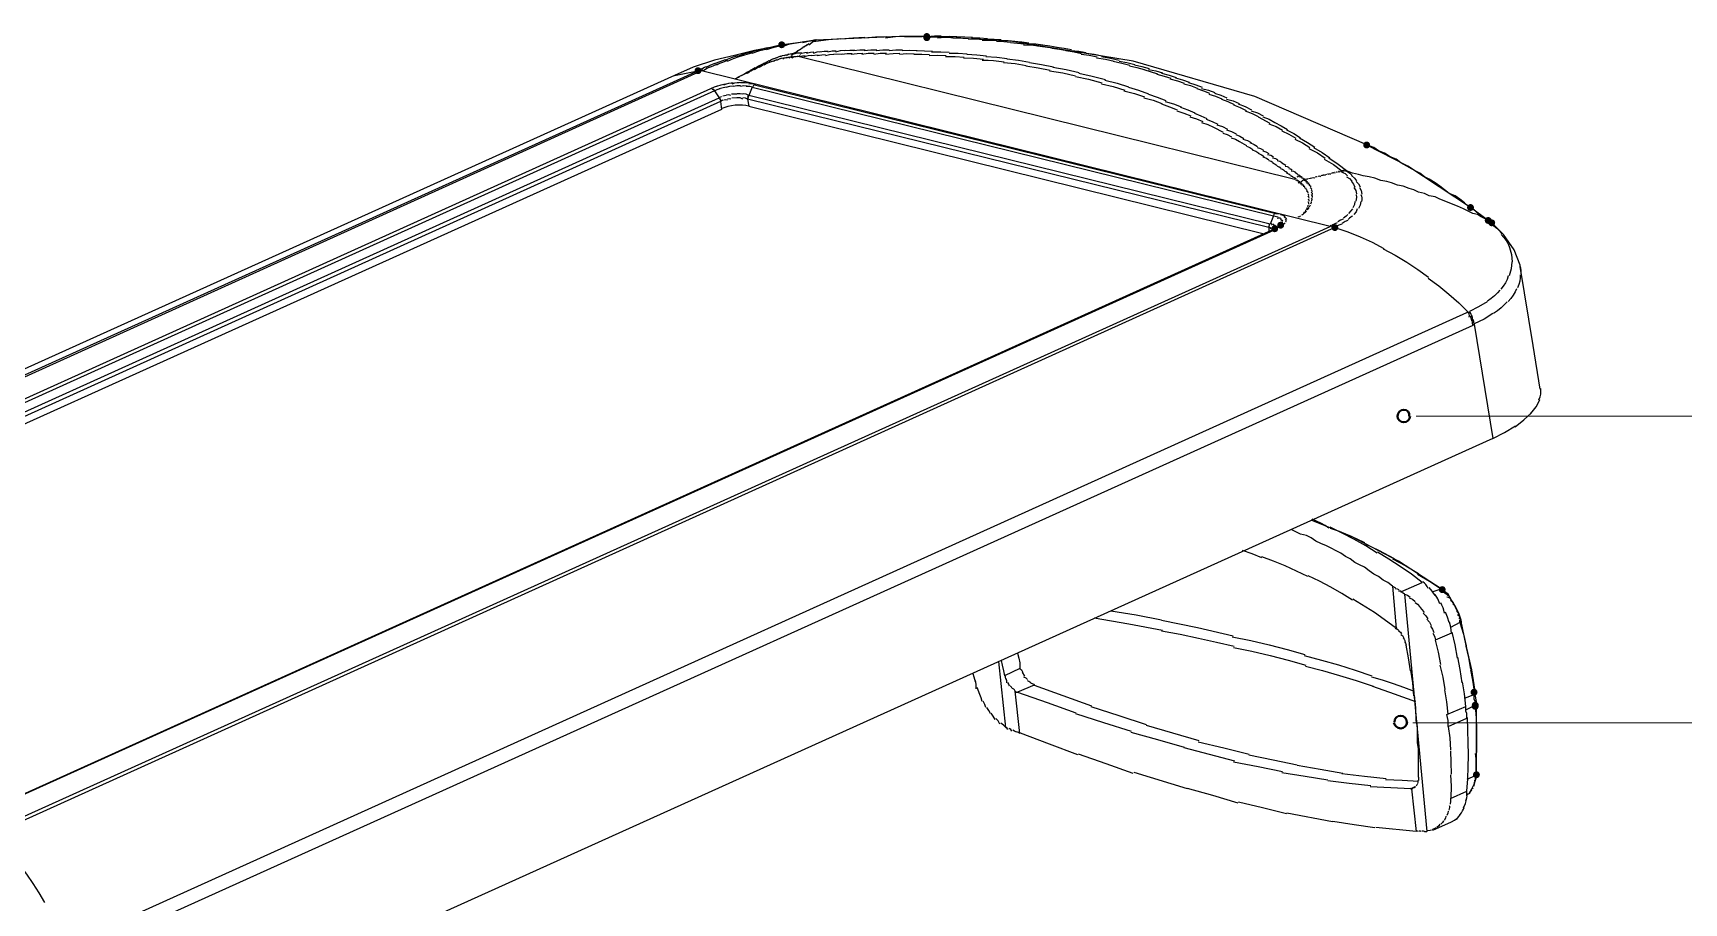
# Model space of a CAD drawing. Header units: millimetres. Extents: x 9 to 367, y 9 to 251.
# Drawn here: x 169.2 to 228.4, y 66.1 to 97.3 of the extents above; entities that cross this region are included whole.
import ezdxf

# ---------------------------------------------------------------- set-up
doc = ezdxf.new("R2010")
doc.units = ezdxf.units.MM
doc.layers.add('图层 1', color=7, linetype='Continuous')

msp = doc.modelspace()

# ---------------------------------------------------------------- hatches: boundary and pattern name
at = {"layer": '图层 1'}
h = msp.add_hatch(color=7, dxfattribs=at)
edge = h.paths.add_edge_path()
edge.add_arc((201.252843, 97.155141), 0.12506, 0, 360)
h = msp.add_hatch(color=7, dxfattribs=at)
edge = h.paths.add_edge_path()
edge.add_arc((201.252843, 97.112773), 0.12506, 0, 360)
h = msp.add_hatch(color=7, dxfattribs=at)
edge = h.paths.add_edge_path()
edge.add_arc((196.045561, 96.858526), 0.12506, 0, 360)
h = msp.add_hatch(color=7, dxfattribs=at)
edge = h.paths.add_edge_path()
edge.add_arc((193.040071, 95.927298), 0.12506, 0, 360)
h = msp.add_hatch(color=7, dxfattribs=at)
edge = h.paths.add_edge_path()
edge.add_arc((217.043071, 93.260474), 0.12506, 0, 360)
h = msp.add_hatch(color=7, dxfattribs=at)
edge = h.paths.add_edge_path()
edge.add_arc((220.768263, 91.016667), 0.12506, 0, 360)
h = msp.add_hatch(color=7, dxfattribs=at)
edge = h.paths.add_edge_path()
edge.add_arc((221.403192, 90.550894), 0.12506, 0, 360)
h = msp.add_hatch(color=7, dxfattribs=at)
edge = h.paths.add_edge_path()
edge.add_arc((213.740965, 90.254596), 0.12506, 0, 360)
h = msp.add_hatch(color=7, dxfattribs=at)
edge = h.paths.add_edge_path()
edge.add_arc((213.952843, 90.381737), 0.12506, 0, 360)
h = msp.add_hatch(color=7, dxfattribs=at)
edge = h.paths.add_edge_path()
edge.add_arc((215.9, 90.297), 0.12506, 0, 360)
h = msp.add_hatch(color=7, dxfattribs=at)
edge = h.paths.add_edge_path()
edge.add_arc((221.530333, 90.466474), 0.12506, 0, 360)
h = msp.add_hatch(color=7, dxfattribs=at)
edge = h.paths.add_edge_path()
edge.add_arc((219.752298, 77.300702), 0.12506, 0, 360)
h = msp.add_hatch(color=7, dxfattribs=at)
edge = h.paths.add_edge_path()
edge.add_arc((220.895404, 73.617561), 0.12506, 0, 360)
h = msp.add_hatch(color=7, dxfattribs=at)
edge = h.paths.add_edge_path()
edge.add_arc((220.937772, 73.152141), 0.12506, 0, 360)
h = msp.add_hatch(color=7, dxfattribs=at)
edge = h.paths.add_edge_path()
edge.add_arc((220.937772, 73.109737), 0.12506, 0, 360)
h = msp.add_hatch(color=7, dxfattribs=at)
edge = h.paths.add_edge_path()
edge.add_arc((220.980141, 70.654439), 0.12506, 0, 360)

# ---------------------------------------------------------------- linework, layer by layer
at = {"layer": '图层 1', "color": 7, "lineweight": 25}
for points in [[(196.130333, 96.858526), (195.707, 96.774212), (195.072, 96.646859), (194.352333, 96.477878), (193.632667, 96.308192)], [(194.437071, 96.435474), (194.721586, 96.542631), (194.983876, 96.618566)], [(194.944859, 96.604596), (195.254906, 96.687763), (195.537173, 96.755585)], [(194.987227, 96.562227), (195.262967, 96.648702), (195.525214, 96.716391)], [(195.495404, 96.731737), (195.789135, 96.808863), (196.05244, 96.864029)], [(195.495404, 96.689369), (195.769424, 96.771522), (196.021748, 96.829069)], [(196.087929, 96.816474), (196.003263, 96.816474)], [(196.087929, 96.858526), (196.045596, 96.858526)], [(196.722859, 96.943263), (196.087859, 96.858596)], [(196.087929, 96.858526), (196.130263, 96.858526)], [(196.087929, 96.816474), (196.130263, 96.816474)], [(196.130333, 96.816474), (196.297374, 96.879137), (196.459122, 96.91243)], [(196.426596, 96.900894), (196.643863, 96.942037), (196.837582, 96.970744)], [(196.468965, 96.519859), (196.508432, 96.567704), (196.542342, 96.592531)], [(196.511333, 96.562227), (196.572011, 96.609985), (196.609406, 96.635252)], [(196.596106, 96.604596), (196.639938, 96.651736), (196.673717, 96.675857)], [(196.638474, 96.647), (196.698623, 96.691009), (196.732313, 96.713322)], [(196.722859, 96.689369), (196.757652, 96.727248), (196.785301, 96.746871)], [(197.231035, 97.028), (196.723035, 96.943333)], [(196.765263, 96.731737), (196.806846, 96.760489), (196.833349, 96.777598)], [(196.807631, 96.943263), (196.996588, 96.987448), (197.163584, 97.007821)], [(196.807631, 96.774106), (196.85239, 96.791304), (196.877834, 96.805856)], [(196.85, 96.774106), (196.895023, 96.815072), (196.919144, 96.831961)], [(196.892369, 96.816474), (196.934922, 96.842183), (196.957632, 96.855986)], [(196.934737, 96.816474), (196.971955, 96.862336), (196.99224, 96.878563)], [(196.934737, 96.562227), (197.080302, 96.592743), (197.196498, 96.60315)], [(196.977141, 96.858526), (197.006686, 96.886351), (197.025119, 96.899095)], [(197.01951, 96.858526), (197.18849, 96.985526)], [(197.146263, 96.985631), (197.188596, 96.985631)], [(197.188667, 96.985631), (197.178789, 97.011913), (197.163619, 97.007504)], [(197.188667, 96.985631), (197.231, 96.985631)], [(197.188667, 96.562227), (197.317872, 96.605884), (197.441256, 96.618319)], [(197.231035, 97.028), (197.196463, 97.024472)], [(197.231035, 97.028), (197.201755, 97.011067)], [(197.231035, 96.985631), (197.273369, 96.985631)], [(197.273404, 97.028), (197.231071, 97.028)], [(197.273404, 97.028), (197.278916, 97.039245), (197.268818, 97.038583)], [(197.273404, 96.985631), (197.728355, 97.049969), (198.166637, 97.084409)], [(201.252843, 97.155141), (200.278824, 97.155141), (197.27351, 97.028141)], [(197.400192, 96.604596), (197.56957, 96.623999), (197.70852, 96.632818)], [(197.696808, 96.604596), (197.853, 96.636434), (198.000197, 96.646577)], [(197.993071, 96.604596), (198.158832, 96.6479), (198.319037, 96.658924)], [(198.162227, 97.070404), (198.596321, 97.108063), (199.027239, 97.130376)], [(198.289369, 96.647), (198.489217, 96.663272), (198.666841, 96.669225)], [(198.628, 96.647), (198.851705, 96.671033), (199.046042, 96.677339)], [(199.009035, 97.112773), (199.408247, 97.142141), (199.793966, 97.154047)], [(199.009035, 96.647), (199.247425, 96.676148), (199.457769, 96.681219)], [(199.432439, 96.647), (199.677796, 96.677207), (199.904103, 96.680161)], [(199.771106, 97.112773), (200.132174, 97.154488), (200.476309, 97.161809)], [(199.897859, 96.647), (200.143657, 96.672753), (200.384692, 96.672047)], [(200.363667, 96.647), (200.640597, 96.662169), (200.901653, 96.656172)], [(200.448404, 97.155141), (200.776399, 97.160036), (201.083757, 97.157258)], [(200.871808, 96.647), (201.176564, 96.643164), (201.45883, 96.630067)], [(201.252843, 97.112773), (201.08351, 97.155106)], [(204.258333, 96.985631), (201.252667, 97.154965)], [(201.252843, 97.155141), (201.524967, 97.182305), (201.774601, 97.179836)], [(201.252843, 97.112773), (201.455734, 97.143905), (201.636665, 97.143817)], [(201.422, 96.604596), (201.753964, 96.608874), (202.058411, 96.591191)], [(201.633526, 97.112773), (201.915395, 97.129529), (202.195148, 97.120886)], [(201.760631, 97.155141), (202.05401, 97.16665), (202.33707, 97.157258)], [(202.184035, 97.112773), (202.472563, 97.10532), (202.75236, 97.089136)], [(202.311176, 97.155141), (202.614433, 97.142309), (202.897846, 97.125508)], [(202.734228, 97.070404), (203.012701, 97.068596), (203.277153, 97.050648)], [(202.861333, 97.112773), (203.157799, 97.105893), (203.426483, 97.087372)], [(203.242369, 97.028), (203.522342, 97.026324), (203.776121, 97.006128)], [(203.411526, 97.070404), (203.675624, 97.063878), (203.928345, 97.042534)], [(203.750192, 96.985631), (204.015613, 96.97884), (204.26172, 96.954587)], [(203.919667, 97.028), (204.171859, 97.016138), (204.417436, 96.991311)], [(204.258333, 96.943263), (204.750811, 96.894579)], [(217.043071, 93.260474), (213.021404, 94.996141), (208.661071, 96.266141), (204.258404, 96.985808)], [(204.385474, 96.985631), (204.659759, 96.96151), (204.909702, 96.931304)], [(204.724106, 96.858526), (204.999096, 96.856056), (205.253978, 96.823953)], [(204.893263, 96.900894), (205.161197, 96.893001), (205.416432, 96.859972)], [(205.231929, 96.816474), (205.506743, 96.783269), (205.764624, 96.742391)], [(205.401404, 96.858526), (205.671764, 96.820161), (205.930218, 96.778092)], [(205.740071, 96.731737), (206.017398, 96.696371), (206.27594, 96.650951)], [(205.909227, 96.774106), (206.184879, 96.733095), (206.444391, 96.686264)], [(206.247859, 96.647), (206.536872, 96.599022), (206.804189, 96.545753)], [(206.417369, 96.647), (206.706735, 96.630023), (206.975463, 96.581031)], [(192.870561, 96.054439), (192.193228, 95.758106)], [(193.632631, 96.308333), (192.870631, 96.054333)], [(193.040071, 95.927298), (193.129946, 95.977563), (193.208478, 96.016948), (193.279535, 96.04899), (193.346987, 96.077229)], [(193.209228, 95.927298), (193.341034, 96.005438), (193.466755, 96.061354)], [(193.336333, 96.054439), (193.50011, 96.136151), (193.657008, 96.19802)], [(193.463474, 96.054439), (193.758749, 96.176148)], [(193.632631, 96.181192), (193.837992, 96.262948), (194.025626, 96.329359)], [(193.717369, 96.138824), (193.827678, 96.192655), (193.926742, 96.235308), (194.018398, 96.270288), (194.106482, 96.301101)], [(194.013667, 96.308333), (194.245001, 96.39935), (194.468397, 96.471317)], [(194.098404, 96.265965), (194.313113, 96.366727), (194.522796, 96.43812)], [(194.521808, 96.435474), (195.006877, 96.581172)], [(194.902843, 95.927298), (195.012336, 95.992959), (195.091932, 96.037717)], [(194.944859, 95.927298), (195.035964, 95.973203), (195.113839, 96.010906)], [(195.072, 96.012071), (195.171527, 96.079275), (195.256503, 96.126371)], [(195.072, 95.969667), (195.137076, 96.013091), (195.190445, 96.044808), (195.236009, 96.068588), (195.277669, 96.0882)], [(195.241157, 96.096808), (195.340023, 96.166966), (195.427776, 96.213577)], [(195.241157, 96.054439), (195.356207, 96.121687), (195.444004, 96.162742)], [(195.410631, 96.181192), (195.509674, 96.249763), (195.596545, 96.29267)], [(195.410631, 96.138824), (195.51964, 96.193195), (195.604306, 96.228782)], [(195.580141, 96.265965), (195.673407, 96.323908), (195.754766, 96.360156)], [(195.580141, 96.223596), (195.674553, 96.256272), (195.751238, 96.283921)], [(195.749298, 96.350702), (195.896759, 96.413849)], [(195.749298, 96.265965), (195.81562, 96.303932), (195.880884, 96.327348)], [(195.876404, 96.393071), (195.956484, 96.432934), (196.021748, 96.455865)], [(195.876404, 96.308333), (195.93642, 96.341891), (195.993526, 96.359839)], [(195.961176, 96.350702), (196.038655, 96.37178), (196.092057, 96.384921)], [(196.003192, 96.435474), (196.074453, 96.469738), (196.131956, 96.487333)], [(196.087929, 96.350702), (196.134717, 96.390037), (196.178593, 96.402913)], [(196.130333, 96.477843), (196.230169, 96.51171)], [(196.172702, 96.393071), (196.255957, 96.416001)], [(196.215071, 96.477843), (196.272309, 96.516825), (196.318434, 96.529349)], [(196.215071, 96.393071), (196.286596, 96.418426), (196.326901, 96.425526)], [(196.29949, 96.519859), (196.356596, 96.535072), (196.399679, 96.542084)], [(196.29949, 96.393071), (196.357214, 96.424688), (196.394035, 96.431171)], [(196.384227, 96.519859), (196.435954, 96.544068), (196.476302, 96.550551)], [(196.384227, 96.477843), (196.39997, 96.456809), (196.393753, 96.431276)], [(196.384227, 96.393071), (196.421622, 96.428481), (196.451608, 96.435051)], [(196.426596, 96.519859), (196.426905, 96.503014), (196.416366, 96.482464)], [(196.426596, 96.393071), (196.477264, 96.43192), (196.509146, 96.439284)], [(196.468965, 96.519859), (196.458205, 96.533838), (196.44427, 96.522681)], [(196.765263, 96.562227), (196.596282, 96.562227), (196.468929, 96.519894)], [(196.468965, 96.435474), (196.533214, 96.440634), (196.567037, 96.442883)], [(196.553737, 96.435474), (196.595277, 96.444118), (196.626762, 96.447469)], [(196.596106, 96.435474), (196.652947, 96.448307), (196.68677, 96.452408)], [(196.68049, 96.477843), (196.693764, 96.475594), (196.687193, 96.452443)], [(196.68049, 96.435474), (196.786632, 96.457655), (196.888276, 96.466872)], [(196.68049, 96.435474), (214.46049, 92.032808)], [(196.722859, 96.519859), (196.709806, 96.504337)], [(196.765263, 96.562227), (196.753357, 96.559317), (196.738804, 96.545294)], [(196.765263, 96.562227), (196.872066, 96.579778), (196.974107, 96.588333)], [(196.85, 96.435474), (196.99411, 96.470664), (197.109644, 96.482041)], [(197.103894, 96.477843), (197.353308, 96.496893)], [(197.315772, 96.477843), (197.481666, 96.501876), (197.619514, 96.511357)], [(197.612071, 96.477843), (197.763941, 96.514311), (197.910521, 96.525115)], [(197.908333, 96.519859), (198.227597, 96.537498)], [(198.204596, 96.519859), (198.398051, 96.540981), (198.574307, 96.548081)], [(198.543263, 96.519859), (198.758986, 96.548963), (198.951427, 96.555842)], [(198.924298, 96.519859), (199.153339, 96.553681), (199.361742, 96.559723)], [(199.347702, 96.519859), (199.582123, 96.554872), (199.80596, 96.558664)], [(199.771106, 96.519859), (200.040849, 96.550903), (200.284398, 96.551256)], [(200.278894, 96.519859), (200.541361, 96.540188), (200.799594, 96.535381)], [(200.787071, 96.519859), (201.07529, 96.521446), (201.353984, 96.509276)], [(201.337227, 96.477843), (201.650318, 96.487368), (201.950708, 96.470435)], [(201.930141, 96.435474), (202.269513, 96.440722), (202.593011, 96.416072)], [(202.056929, 96.562227), (202.380912, 96.561654), (202.703571, 96.536475)], [(202.565071, 96.393071), (202.93509, 96.37821), (203.283679, 96.341918)], [(202.691859, 96.519859), (203.04909, 96.498825), (203.397062, 96.461651)], [(203.242369, 96.308333), (203.451957, 96.305087), (203.649871, 96.291091), (203.839914, 96.269489), (204.025888, 96.243422)], [(203.36951, 96.435474), (203.766693, 96.411486), (204.142446, 96.363155)], [(204.004439, 96.223596), (204.421952, 96.180072), (204.822531, 96.115646)], [(204.131192, 96.350702), (204.54187, 96.300078), (204.943287, 96.234638)], [(204.808526, 96.096808), (205.248792, 96.034895), (205.677417, 95.951816)], [(204.935631, 96.223596), (205.372106, 96.154055), (205.801701, 96.069432)], [(205.782439, 96.054439), (206.260321, 95.966553), (206.721534, 95.859353)], [(206.798404, 96.519859), (207.0868, 96.481715), (207.369904, 96.421081)], [(206.967561, 96.562227), (207.259043, 96.517425), (207.543647, 96.455689)], [(207.348596, 96.393071), (207.672446, 96.344872), (207.979363, 96.272068)], [(207.518071, 96.435474), (207.846727, 96.380309), (208.15554, 96.306358)], [(207.941157, 96.265965), (208.255482, 96.197482), (208.540174, 96.121326)], [(208.153, 96.265965), (208.436942, 96.227203), (208.718503, 96.15484)], [(208.534035, 96.096808), (208.794914, 96.044949), (209.050502, 95.971924)], [(208.703192, 96.138824), (208.972935, 96.079028), (209.230242, 96.004415)], [(192.193263, 95.758141), (143.171263, 73.617455)], [(144.949298, 74.210474), (193.039965, 95.927474)], [(193.166859, 95.927298), (145.076545, 74.167965)], [(192.193263, 95.758141), (193.039929, 95.927122)], [(193.040071, 95.927298), (193.074841, 95.94949), (193.098102, 95.961165), (193.113691, 95.965696), (193.125443, 95.966456)], [(193.040071, 95.927298), (193.078523, 95.952345), (193.103218, 95.956226)], [(193.082439, 95.927298), (193.123714, 95.95186), (193.149114, 95.953404)], [(193.12449, 95.927298), (193.148479, 95.960547), (193.17141, 95.963634)], [(193.12449, 95.927298), (193.169866, 95.946392), (193.196457, 95.944584)], [(215.73049, 90.339369), (193.166824, 95.927369)], [(193.166859, 95.927298), (193.194464, 95.955123), (193.218364, 95.954109)], [(193.209228, 95.927298), (193.166894, 95.927298)], [(193.717369, 95.377141), (193.873473, 95.424854), (194.011585, 95.456163)], [(193.971263, 95.41951), (194.067136, 95.453569), (194.151929, 95.475557), (194.22938, 95.489012), (194.303227, 95.497474)], [(194.267561, 95.461526), (194.361719, 95.488342), (194.44589, 95.503286), (194.523446, 95.509696), (194.597761, 95.510914)], [(194.352298, 95.631035), (194.416945, 95.664461), (194.454604, 95.683599)], [(194.352298, 95.631035), (194.417209, 95.664417), (194.455662, 95.683246)], [(194.437071, 95.673404), (194.489061, 95.701626), (194.528087, 95.72244)], [(194.437071, 95.673404), (194.49109, 95.701097), (194.531615, 95.721382)], [(194.521808, 95.715772), (194.610355, 95.767278)], [(194.521808, 95.715772), (194.617411, 95.764809)], [(194.563824, 95.503894), (194.730687, 95.506187), (194.872151, 95.49578)], [(194.606192, 95.758141), (194.704617, 95.82023)], [(194.606192, 95.758141), (194.716259, 95.814233)], [(194.690965, 95.800192), (194.75786, 95.848655), (194.814437, 95.882037)], [(194.690965, 95.800192), (194.770031, 95.841423), (194.830312, 95.871806)], [(194.775702, 95.842561), (194.830008, 95.883803), (194.873598, 95.913734), (194.910044, 95.936124), (194.942919, 95.954744)], [(194.818071, 95.842561), (194.894756, 95.901122), (194.962709, 95.937458)], [(194.860474, 95.461526), (194.988136, 95.473961), (195.104949, 95.453059)], [(195.029596, 95.41951), (195.041546, 95.410558), (195.029949, 95.392346)], [(195.072, 95.41951), (213.783333, 90.805176)], [(205.655333, 95.927298), (206.133215, 95.848408), (206.592311, 95.742795)], [(206.586526, 95.715772), (207.061982, 95.617921), (207.530559, 95.4907)], [(206.713667, 95.842561), (207.193092, 95.73536), (207.66405, 95.6062)], [(207.518071, 95.461526), (207.945108, 95.362263), (208.360504, 95.233631)], [(207.644859, 95.588667), (208.080143, 95.478512), (208.498228, 95.347719)], [(209.041859, 95.969667), (209.535042, 95.818678)], [(209.211333, 95.969667), (209.471595, 95.924643), (209.716511, 95.850781)], [(209.507631, 95.800192), (209.772171, 95.73656), (210.015279, 95.656259)], [(209.677141, 95.842561), (209.952572, 95.769492), (210.197841, 95.687691)], [(209.973404, 95.631035), (210.248438, 95.567976), (210.490929, 95.483221)], [(210.184929, 95.673404), (210.435049, 95.600247), (210.674585, 95.513596)], [(210.481192, 95.461526), (210.722007, 95.391676), (210.95462, 95.302776)], [(210.650702, 95.503894), (210.904349, 95.422888), (211.138946, 95.332091)], [(146.981369, 74.252843), (193.505349, 95.29251)], [(193.632631, 95.207631), (147.108298, 74.167965)], [(147.277667, 73.913824), (193.802, 94.953843)], [(193.84451, 94.826596), (147.362157, 73.786929)], [(193.50549, 95.292369), (193.629492, 95.349607), (193.743968, 95.389382)], [(193.50549, 95.292369), (193.543502, 95.296911), (193.56511, 95.288488)], [(193.547859, 95.25), (193.584063, 95.269888), (193.605714, 95.258819)], [(193.590263, 95.25), (193.622762, 95.238226), (193.641768, 95.21825)], [(193.632631, 95.207631), (193.734408, 95.258167), (193.831951, 95.293356)], [(193.632631, 95.207631), (193.801965, 94.953631)], [(193.802141, 95.292369), (193.942855, 95.325706), (194.062138, 95.351635)], [(193.802141, 94.911333), (193.825954, 94.94445), (193.818016, 94.966719)], [(193.886526, 94.996106), (193.866726, 94.987727), (193.818087, 94.967178)], [(193.84451, 94.868965), (193.849449, 94.900494), (193.841687, 94.924351)], [(193.84451, 94.826596), (193.861664, 94.854333), (193.858974, 94.878102)], [(193.84451, 94.826596), (193.88649, 94.530263)], [(193.928894, 94.868965), (193.913416, 94.851943), (193.868569, 94.831218)], [(194.056035, 95.038474), (193.994872, 95.028685), (193.926566, 95.008841)], [(194.098404, 94.868965), (194.034022, 94.885281), (193.96964, 94.870376)], [(194.056035, 95.334737), (194.186607, 95.370853), (194.31321, 95.387654)], [(194.225192, 95.038474), (194.150844, 95.060523), (194.066442, 95.047647)], [(194.225192, 94.911333), (194.175098, 94.920285), (194.099603, 94.906747)], [(194.437071, 95.08049), (194.340277, 95.089398), (194.239515, 95.079785)], [(194.437071, 94.953737), (194.259976, 94.936804)], [(194.309929, 95.377141), (194.439222, 95.395221), (194.566399, 95.399013)], [(194.648596, 95.08049), (194.552111, 95.099055), (194.442927, 95.098835)], [(194.648596, 94.911333), (194.551097, 94.951241), (194.448571, 94.954372)], [(194.563824, 95.377141), (194.683856, 95.392487), (194.802301, 95.384549)], [(194.818071, 94.911333), (194.749852, 94.940261), (194.65544, 94.952256)], [(194.860474, 95.038474), (194.769149, 95.082263), (194.665388, 95.096683)], [(194.775702, 95.377141), (194.900012, 95.367881), (195.002891, 95.345391)], [(194.818071, 94.996106), (194.861462, 95.039983), (194.875221, 95.065603)], [(194.818071, 94.953737), (194.850394, 94.993469), (194.859698, 95.019707)], [(194.818071, 94.911333), (194.846205, 94.945509), (194.851584, 94.970953)], [(194.818071, 94.911333), (194.860404, 94.657333)], [(213.529439, 90.297), (194.818106, 94.911333)], [(213.571808, 90.424106), (194.860474, 95.038439)], [(194.987227, 95.334737), (194.86058, 95.038404)], [(194.987227, 95.334737), (213.698561, 90.720404)], [(195.029596, 95.377141), (195.015309, 95.367748), (195.003138, 95.345391)], [(208.322157, 95.207631), (208.712682, 95.109074), (209.072515, 94.985381)], [(208.491667, 95.334737), (208.856351, 95.224494), (209.214156, 95.098376)], [(209.041859, 94.953737), (209.380393, 94.864573), (209.693792, 94.747362)], [(209.211333, 95.08049), (209.526628, 94.97889), (209.838219, 94.859299)], [(209.803894, 94.826596), (210.109752, 94.742503), (210.388094, 94.630099)], [(210.947, 95.292369), (211.17926, 95.208848), (211.404906, 95.115274)], [(211.116157, 95.292369), (211.361867, 95.234248), (211.589585, 95.143849)], [(211.370404, 95.08049), (211.620435, 95.015403), (211.843479, 94.92174)], [(211.581929, 95.122859), (211.808369, 95.045248), (212.028193, 94.949645)], [(211.836176, 94.911333), (212.061734, 94.819832), (212.280676, 94.718011)], [(212.005333, 94.911333), (212.24412, 94.843556), (212.46465, 94.744822)], [(193.886526, 94.530333), (147.531878, 73.617667)], [(194.860474, 94.657439), (194.760159, 94.68021), (194.642149, 94.692496), (194.51177, 94.694398), (194.374347, 94.686014), (194.112497, 94.642667), (193.893511, 94.56995)], [(194.860474, 94.657439), (213.317455, 90.085439)], [(209.677141, 94.741859), (209.96589, 94.634526), (210.24088, 94.519256)], [(210.227298, 94.487929), (210.481695, 94.408863), (210.724715, 94.303074)], [(210.354439, 94.615071), (210.628283, 94.521452), (210.875139, 94.413282)], [(210.693071, 94.276404), (210.936575, 94.198616), (211.155209, 94.098604)], [(210.862227, 94.403192), (211.090298, 94.310323), (211.307786, 94.207401)], [(212.259227, 94.699808), (212.498984, 94.608571), (212.722072, 94.501194)], [(212.428737, 94.741859), (212.680885, 94.636996), (212.904987, 94.52737)], [(212.682631, 94.487929), (212.931163, 94.389769), (213.149004, 94.279438)], [(212.89451, 94.487929), (213.117509, 94.412082), (213.331249, 94.304485)], [(213.148404, 94.276404), (213.569268, 94.049921)], [(213.317561, 94.276404), (213.539679, 94.186798), (213.750419, 94.073909)], [(211.116157, 94.064526), (211.343214, 93.9986), (211.539843, 93.905423)], [(211.285631, 94.191667), (211.49893, 94.109469), (211.694501, 94.013514)], [(211.539526, 93.895404), (211.884895, 93.723601)], [(211.666667, 93.980141), (211.865148, 93.91889), (212.041669, 93.830916)], [(211.878192, 93.683526), (212.039853, 93.633696), (212.195692, 93.552645)], [(212.005333, 93.810631), (212.193805, 93.742986), (212.354231, 93.658937)], [(212.343965, 93.641474), (212.494601, 93.576696), (212.63677, 93.497894)], [(213.529439, 94.022157), (213.788422, 93.919234), (214.01592, 93.792499)], [(213.740965, 94.064526), (213.972387, 93.944713), (214.195342, 93.815112)], [(213.994859, 93.768263), (214.252784, 93.644923), (214.492981, 93.500152)], [(214.164369, 93.810631), (214.430054, 93.669344), (214.670605, 93.521706)], [(212.17449, 93.514369), (212.333946, 93.468111), (212.476468, 93.391955)], [(212.471106, 93.387227), (212.730397, 93.24153)], [(212.597859, 93.472), (212.759916, 93.419745), (212.892076, 93.347117)], [(212.725, 93.218071), (212.845077, 93.168902), (212.960656, 93.100948)], [(212.852141, 93.344859), (213.003174, 93.276244), (213.12378, 93.205512)], [(212.936526, 93.090965), (213.062335, 93.03452), (213.169359, 92.969609)], [(213.106035, 93.175702), (213.226553, 93.136235), (213.333577, 93.073749)], [(213.317561, 93.048596), (213.427142, 93.009394), (213.524289, 92.950877)], [(214.460631, 93.472), (214.744044, 93.332432), (215.000734, 93.168258)], [(214.630141, 93.514369), (214.919419, 93.355795), (215.175888, 93.187696)], [(214.968808, 93.133333), (215.271932, 92.974407), (215.548069, 92.784789)], [(215.137929, 93.175702), (215.444273, 92.996138), (215.718602, 92.802816)], [(217.297, 93.175702), (217.17, 93.218035), (217.043, 93.260369)], [(218.52449, 92.498404), (217.043176, 93.260404)], [(218.482439, 92.498404), (218.27042, 92.625051), (218.101439, 92.752404), (217.88942, 92.837071), (217.678106, 92.963718), (217.466086, 93.048737), (217.297106, 93.175737)], [(213.148404, 92.963824), (213.261778, 92.907997), (213.359012, 92.847407)], [(213.317561, 92.837071), (213.440195, 92.789181), (213.531344, 92.733354)], [(213.487071, 92.921808), (213.606839, 92.890058), (213.698032, 92.836083)], [(213.529439, 92.709929), (213.610093, 92.677342), (213.688895, 92.627027)], [(213.656192, 92.794667), (213.720089, 92.792153), (213.77208, 92.777733), (213.816133, 92.755376), (213.856217, 92.72905)], [(213.656192, 92.625192), (213.756866, 92.577303), (213.832934, 92.527826)], [(213.825702, 92.709929), (213.924877, 92.677253), (214.001032, 92.629496)], [(213.825702, 92.498404), (213.898286, 92.477943), (213.965049, 92.435257)], [(213.994859, 92.625192), (214.134206, 92.536645)], [(214.122, 92.498404), (214.193526, 92.488614), (214.256056, 92.449721)], [(215.518965, 92.752298), (215.846651, 92.557565), (216.148673, 92.333198)], [(215.688474, 92.794667), (216.015014, 92.577885), (216.314302, 92.349461)], [(218.566859, 92.456035), (218.482545, 92.498369)], [(220.768263, 91.016667), (218.524596, 92.498333)], [(220.556737, 91.186176), (220.387404, 91.312824), (220.218071, 91.440176), (220.006051, 91.524843), (219.837071, 91.65149), (219.667384, 91.778843), (219.498404, 91.90549), (219.286384, 92.03249), (219.117404, 92.11751), (218.947718, 92.24451), (218.778737, 92.328824), (218.566718, 92.456176)], [(213.952843, 92.413667), (214.024148, 92.389105), (214.086193, 92.348403)], [(214.079596, 92.328894), (214.141068, 92.30592), (214.197777, 92.267864)], [(214.164369, 92.24451), (214.244537, 92.22762), (214.299835, 92.193004)], [(214.249106, 92.413667), (214.311195, 92.404891), (214.367992, 92.368864)], [(214.291157, 92.159737), (214.345132, 92.154269), (214.392757, 92.123401)], [(214.333526, 92.328894), (214.415105, 92.32616), (214.470756, 92.293264)], [(214.375894, 92.117369), (214.433353, 92.09069), (214.477847, 92.059513)], [(214.460631, 92.286526), (214.564701, 92.223731)], [(214.460631, 92.032631), (214.494322, 92.041495), (214.515312, 92.030515)], [(214.503, 92.075), (214.478306, 92.059478)], [(214.503, 91.990263), (214.532413, 92.011474), (214.553094, 92.002257)], [(214.587772, 92.117369), (214.560035, 92.119397), (214.532034, 92.103963)], [(214.545404, 92.202141), (214.604935, 92.189), (214.650179, 92.159455)], [(214.545404, 91.990263), (214.570539, 91.987), (214.589854, 91.974741)], [(214.587772, 91.947859), (214.608101, 91.957869), (214.626578, 91.947506)], [(214.587772, 91.90549), (214.619616, 91.923091), (214.64038, 91.928818), (214.653803, 91.926673)], [(214.630141, 92.117369), (214.617088, 92.144665), (214.590277, 92.13783)], [(214.630141, 92.117369), (214.666742, 92.139814), (214.687997, 92.130774)], [(214.630141, 91.90549), (214.679662, 91.902977), (214.703519, 91.888557)], [(214.714526, 91.947859), (214.689214, 91.941156), (214.663373, 91.920695)], [(214.672157, 92.117369), (214.704921, 92.114679), (214.725779, 92.102199)], [(214.672157, 91.863474), (214.720002, 91.867399), (214.743771, 91.85148)], [(214.714526, 92.075), (214.742748, 92.084525), (214.762503, 92.073942)], [(214.756929, 91.990263), (214.743392, 91.980473), (214.717418, 91.963804)], [(214.756929, 92.032631), (214.780169, 92.054636), (214.79891, 92.045684)], [(214.756929, 92.032631), (214.811875, 92.029941), (214.835599, 92.017462)], [(214.799298, 91.990263), (214.800445, 92.004947), (214.775662, 91.996613)], [(214.799298, 91.990263), (214.853361, 91.995863), (214.879379, 91.980032)], [(214.926404, 92.032631), (214.891479, 92.030206), (214.835387, 92.017462)], [(214.841667, 91.947859), (214.896127, 91.954606), (214.921747, 91.936217)], [(214.884035, 91.90549), (214.937878, 91.907298), (214.962352, 91.885029)], [(214.926404, 91.863474), (214.977689, 91.8532), (215.000134, 91.825727)], [(215.053192, 92.075), (215.012755, 92.060845), (214.95512, 92.046425)], [(215.180333, 92.075), (215.132929, 92.086068), (215.076264, 92.075706)], [(215.265071, 92.117369), (215.241743, 92.114855), (215.192751, 92.10361)], [(215.391859, 92.117369), (215.346527, 92.136286), (215.299078, 92.12901)], [(215.476596, 92.159737), (215.437967, 92.160928), (215.395104, 92.152329)], [(215.561333, 92.159737), (215.522616, 92.178743), (215.482311, 92.173143)], [(215.603737, 92.202141), (215.563168, 92.192616)], [(215.688474, 92.202141), (215.669777, 92.215591), (215.637322, 92.210255)], [(215.73049, 92.202141), (215.737408, 92.221478), (215.72161, 92.230121), (215.706501, 92.226836)], [(215.815263, 92.24451), (215.797536, 92.247773), (215.769754, 92.24204)], [(215.857631, 92.24451), (215.853222, 92.259856), (215.828704, 92.256151)], [(215.9, 92.24451), (215.905953, 92.271189), (215.884125, 92.269557)], [(216.027141, 92.286526), (216.04037, 92.304826), (216.026083, 92.303812)], [(216.06951, 92.286526), (216.078682, 92.312675), (216.063512, 92.312631)], [(216.153894, 92.286526), (216.111561, 92.328859)], [(216.196263, 92.328894), (216.175625, 92.337184), (216.148638, 92.332775)], [(216.153894, 92.286526), (216.263696, 92.232065), (216.353919, 92.150353)], [(216.196263, 92.286526), (216.196351, 92.315762), (216.172627, 92.314042)], [(216.238667, 92.328894), (216.229803, 92.345078), (216.2048, 92.344064)], [(216.281035, 92.328894), (216.228824, 92.325366)], [(216.281035, 92.328894), (216.283196, 92.3479), (216.260221, 92.349708)], [(216.281035, 92.328894), (216.323369, 92.328894)], [(216.323404, 92.328894), (216.309116, 92.33154), (216.284246, 92.331011)], [(218.736333, 91.651596), (218.567, 91.693929), (218.355333, 91.778596), (218.143667, 91.820929), (217.932, 91.905596), (217.762667, 91.947929), (217.551, 91.990263), (217.339333, 92.074929), (217.127667, 92.117263), (216.916, 92.159596), (216.746667, 92.202282), (216.535, 92.244616), (216.323333, 92.328929)], [(216.323404, 92.328894), (216.43131, 92.248902), (216.523076, 92.16203)], [(216.323404, 92.117369), (216.429017, 92.056911), (216.503673, 91.964969)], [(216.492561, 92.159737), (216.602363, 92.069867), (216.682003, 91.972059)], [(216.492561, 91.947859), (216.56369, 91.85962), (216.614975, 91.752067)], [(216.662071, 91.947859), (216.74687, 91.862795), (216.804946, 91.753126)], [(214.714526, 91.821106), (214.760784, 91.826486), (214.784023, 91.808053)], [(214.756929, 91.778737), (214.801291, 91.779178), (214.823957, 91.756865)], [(214.799298, 91.736333), (214.84097, 91.725), (214.862798, 91.697528)], [(214.841667, 91.693965), (214.878929, 91.662567), (214.898464, 91.627995)], [(214.884035, 91.609228), (214.913272, 91.585768), (214.929544, 91.547491)], [(214.926404, 91.524808), (214.942632, 91.499452), (214.953568, 91.456369)], [(214.926404, 91.440071), (214.958463, 91.40347), (214.966973, 91.354698)], [(214.926404, 91.312929), (214.951247, 91.309633), (214.963754, 91.294497), (214.967728, 91.271555), (214.966973, 91.244843)], [(214.968808, 91.821106), (215.014316, 91.791076), (215.034424, 91.756548)], [(215.011176, 91.736333), (215.046719, 91.714814), (215.062682, 91.677419)], [(215.053192, 91.651596), (215.072551, 91.629195), (215.08212, 91.586685)], [(215.053192, 91.566859), (215.084634, 91.533786), (215.090939, 91.485367)], [(215.053192, 91.482439), (215.085427, 91.429037), (215.085648, 91.373784)], [(215.053192, 91.355333), (215.072463, 91.312383), (215.063423, 91.256203)], [(216.577298, 91.736333), (216.647192, 91.629794), (216.671843, 91.507381)], [(216.662071, 91.482439), (216.670581, 91.373254), (216.650782, 91.247136)], [(216.788824, 91.736333), (216.845709, 91.626884), (216.871374, 91.499972)], [(216.831192, 91.482439), (216.858307, 91.424611), (216.86819, 91.361657), (216.864778, 91.295858), (216.852006, 91.229497)], [(219.286526, 91.440071), (219.117545, 91.524737), (218.905526, 91.566718), (218.736192, 91.651737)], [(220.683526, 90.889526), (220.514545, 90.974192), (220.302878, 91.058859), (220.090859, 91.143878), (219.879545, 91.228192), (219.667526, 91.312859), (219.498545, 91.397526), (219.286526, 91.440212)], [(213.698596, 90.720404), (213.571949, 90.424071)], [(213.698596, 90.762773), (213.710899, 90.75091), (213.702829, 90.7282)], [(213.698596, 90.720404), (213.867224, 90.677365)], [(213.740965, 90.805141), (213.741317, 90.794161), (213.72897, 90.775508)], [(213.783333, 90.805141), (213.778086, 90.822339), (213.761461, 90.812549)], [(213.783333, 90.805141), (213.891548, 90.807346), (213.986533, 90.776213)], [(213.952843, 90.762773), (214.049151, 90.739577), (214.111593, 90.693628)], [(214.079596, 90.678), (214.140053, 90.645765), (214.160029, 90.595803)], [(214.630141, 90.678), (214.604521, 90.678529), (214.573344, 90.666358)], [(214.630141, 90.678), (214.604917, 90.678529), (214.573344, 90.666358)], [(214.672157, 90.720404), (214.636526, 90.697473)], [(214.672157, 90.720404), (214.637232, 90.697121)], [(214.756929, 90.762773), (214.732191, 90.759421), (214.700838, 90.738078)], [(214.756929, 90.762773), (214.737571, 90.758804), (214.704718, 90.737372)], [(214.799298, 90.847157), (214.791802, 90.820125), (214.763668, 90.789654)], [(214.841667, 90.847157), (214.773581, 90.788596)], [(214.841667, 90.931929), (214.847047, 90.892595), (214.823322, 90.854318)], [(214.884035, 90.889526), (214.84276, 90.852837)], [(214.884035, 91.016667), (214.895412, 90.977773), (214.876627, 90.933058)], [(214.968808, 91.016667), (214.909541, 90.932)], [(214.926404, 91.101404), (214.934738, 91.074813), (214.920054, 91.026262)], [(214.926404, 91.228192), (214.956081, 91.186079), (214.951098, 91.132589)], [(215.011176, 91.101404), (214.9983, 91.077018), (214.971665, 91.026968)], [(215.053192, 91.228192), (215.04499, 91.192738), (215.024617, 91.137176)], [(216.365772, 90.762773), (216.3002, 90.708136), (216.208434, 90.633656)], [(216.534929, 90.720404), (216.511911, 90.698151), (216.475663, 90.666208), (216.430154, 90.628378), (216.379354, 90.588465)], [(216.534929, 90.974298), (216.474252, 90.893556), (216.392407, 90.79932)], [(216.619667, 91.228192), (216.604541, 91.119581), (216.548406, 91.003826)], [(216.704439, 90.974298), (216.660298, 90.864143), (216.575675, 90.761926)], [(216.831192, 91.228192), (216.804249, 91.098502), (216.742645, 90.975956)], [(220.683526, 91.059035), (220.556878, 91.186035)], [(221.318808, 90.593263), (221.149474, 90.677929), (221.022122, 90.762596), (220.853141, 90.805282), (220.683455, 90.889596)], [(220.683526, 91.059035), (220.739309, 91.078923), (220.774189, 91.065738)], [(220.768263, 91.016667), (220.683596, 91.059)], [(220.980141, 90.847157), (220.895474, 90.931824), (220.768122, 91.01649)], [(221.403192, 90.550894), (220.768192, 91.016561)], [(220.768263, 91.059035), (220.786254, 91.056919)], [(221.318808, 90.593263), (221.149474, 90.720263), (220.980141, 90.847263)], [(213.740965, 90.254596), (167.258965, 69.257263)], [(213.825702, 90.254596), (167.301369, 69.257263)], [(167.640071, 68.622157), (215.730384, 90.33951)], [(215.9, 90.297), (167.767, 68.537667)], [(213.529439, 90.381737), (213.561851, 90.423409), (213.574947, 90.448412)], [(213.529439, 90.339369), (213.549195, 90.377248), (213.557309, 90.403221)], [(213.529439, 90.297), (213.543021, 90.329764), (213.547078, 90.354856)], [(213.529439, 90.297), (213.529439, 90.17)], [(213.613824, 90.254596), (213.586968, 90.291991), (213.545032, 90.30716)], [(213.656192, 90.381737), (213.621179, 90.430685), (213.575053, 90.448412)], [(213.656192, 90.212227), (213.662669, 90.242396), (213.658529, 90.26122), (213.647312, 90.272304), (213.632556, 90.279255)], [(213.740965, 90.339369), (213.7097, 90.394931), (213.669704, 90.418744)], [(213.825702, 90.297), (213.741035, 90.254667)], [(213.783333, 90.297), (213.775969, 90.34802), (213.748761, 90.376022)], [(213.783333, 90.254596), (213.786244, 90.285817), (213.775925, 90.286346)], [(213.783333, 90.297), (213.800443, 90.309303)], [(213.825702, 90.254596), (213.820102, 90.288904), (213.802066, 90.293049)], [(213.825702, 90.635631), (213.878938, 90.646154), (213.919541, 90.642819), (213.950618, 90.628835), (213.97528, 90.607409)], [(213.952843, 90.381737), (213.91051, 90.339404), (213.825843, 90.297071)], [(213.952843, 90.339369), (213.90879, 90.320583), (213.838543, 90.288569)], [(213.952843, 90.593263), (214.000689, 90.56654), (214.017049, 90.523413)], [(213.952843, 90.424106), (213.972819, 90.415286), (213.964485, 90.401175)], [(213.952843, 90.339369), (213.994824, 90.381702)], [(213.994859, 90.508526), (214.007735, 90.474571), (213.988862, 90.432678)], [(214.122, 90.466474), (214.07658, 90.42908), (214.016872, 90.385336)], [(214.122, 90.593263), (214.142875, 90.567345), (214.147709, 90.540963), (214.1411, 90.514979), (214.127644, 90.490252)], [(215.73049, 90.339369), (215.772824, 90.381702)], [(215.772859, 90.339369), (215.783619, 90.363358), (215.764745, 90.37253)], [(215.815263, 90.339369), (215.807899, 90.372089), (215.785982, 90.382055)], [(215.984737, 90.466474), (215.894955, 90.433049), (215.786123, 90.382161)], [(215.857631, 90.297), (215.836068, 90.343082), (215.812123, 90.357678)], [(215.857631, 90.339369), (215.85525, 90.357184), (215.834348, 90.367591)], [(215.9, 90.297), (215.883243, 90.323326), (215.860136, 90.337217)], [(215.9, 90.297), (215.90269, 90.33219), (215.882361, 90.3478)], [(215.9, 90.297), (216.360474, 90.144832), (216.805669, 89.967329), (217.237766, 89.767866), (217.65895, 89.549817)], [(216.153894, 90.424106), (216.047488, 90.378157), (215.930233, 90.322153)], [(216.196263, 90.593263), (216.108024, 90.5575), (216.006821, 90.49766)], [(216.365772, 90.550894), (216.272375, 90.508958), (216.164689, 90.445061)], [(221.403192, 90.550894), (221.318878, 90.593228)], [(221.403192, 90.550894), (221.361212, 90.550894), (221.318878, 90.593228)], [(221.403192, 90.508526), (221.403192, 90.550859)], [(221.487929, 90.424106), (221.445596, 90.466439), (221.403263, 90.50842)], [(221.530333, 90.466474), (221.403333, 90.550788)], [(221.530333, 90.466474), (221.403333, 90.508455)], [(221.487929, 90.424106), (221.608701, 90.354702), (221.714325, 90.270515), (221.80791, 90.175017), (221.892566, 90.071681)], [(222.546263, 88.9), (222.546263, 88.942333), (222.334596, 89.492667), (221.953596, 90.043), (221.530263, 90.466333)], [(217.635631, 89.534929), (218.064323, 89.307338), (218.477271, 89.060135), (218.876064, 88.795006), (219.26229, 88.513638)], [(221.868965, 90.043071), (221.96572, 89.94383), (222.047955, 89.831492), (222.116367, 89.708703), (222.171648, 89.578109)], [(222.165263, 89.577298), (222.238905, 89.328766), (222.261218, 89.071767)], [(222.25, 89.06951), (222.2302, 88.814672), (222.155103, 88.567507)], [(222.546263, 88.9), (222.577307, 88.770619), (222.580835, 88.63965)], [(223.265965, 84.497157), (223.011965, 86.06349), (222.546298, 88.899824)], [(219.24451, 88.476596), (219.627037, 88.204698), (219.993325, 87.908756), (220.344598, 87.592904), (220.682079, 87.261277)], [(222.122859, 88.561333), (222.082097, 88.435778), (222.021391, 88.314124), (221.945009, 88.197101), (221.857217, 88.085436)], [(222.546263, 88.603737), (222.553015, 88.493301), (222.536517, 88.374564), (222.501168, 88.252056), (222.451366, 88.130309)], [(221.826596, 88.053192), (221.73499, 87.95243), (221.62688, 87.850345), (221.506268, 87.749583), (221.377157, 87.652789)], [(222.41951, 88.095561), (222.369393, 87.984447), (222.299301, 87.870224), (222.21373, 87.756133), (222.117179, 87.645416)], [(170.349298, 64.515965), (220.641298, 87.248965)], [(220.725894, 87.249106), (220.641227, 87.249106)], [(220.725894, 87.079596), (220.729477, 87.140031), (220.720955, 87.187899), (220.703967, 87.227035), (220.68215, 87.261277)], [(220.810631, 87.122), (220.774736, 87.213369), (220.731962, 87.284631)], [(221.361176, 87.630141), (221.061095, 87.450974), (220.732174, 87.284772)], [(220.810631, 86.952843), (220.794977, 87.044874), (220.763712, 87.121824)], [(220.853, 86.952843), (220.842681, 87.064497), (220.812783, 87.144401)], [(221.572702, 87.206737), (221.25432, 87.007771), (220.904188, 86.836321)], [(222.08049, 87.630141), (221.981112, 87.518046), (221.863841, 87.40992), (221.733274, 87.306688), (221.59401, 87.209277)], [(220.853, 86.783333), (170.518667, 64.050333)], [(220.853, 86.783333), (220.843078, 86.889519), (220.823367, 86.970306)], [(220.895404, 86.825702), (220.853071, 86.783369)], [(220.895404, 86.825702), (220.890024, 86.913588), (220.871415, 86.992213)], [(220.895404, 86.825702), (221.572737, 82.719369)], [(223.223596, 84.116474), (223.266596, 84.217286), (223.29058, 84.318925), (223.297564, 84.420233), (223.289566, 84.520052)], [(222.377141, 83.142561), (222.679692, 83.392151), (222.951816, 83.64915)], [(222.927298, 83.608333), (223.034173, 83.739148), (223.12481, 83.865597), (223.197917, 83.991913), (223.252206, 84.122331)], [(221.572702, 82.71951), (221.98801, 82.945552), (222.380563, 83.18059)], [(221.572702, 82.71951), (170.942035, 59.859157)], [(217.974298, 77.427843), (217.805317, 77.55449), (217.635631, 77.63951), (217.466298, 77.76651), (217.296965, 77.850824), (217.127984, 77.978176), (216.958298, 78.105176), (216.788965, 78.18949), (216.619631, 78.274157), (216.450298, 78.40151), (216.280965, 78.486176), (216.111631, 78.612824), (215.942298, 78.697843), (215.772965, 78.78251), (215.603631, 78.866824), (215.391965, 78.95149), (215.222631, 79.03651), (215.053298, 79.16351), (214.883965, 79.247824), (214.672298, 79.290157), (214.502965, 79.375176), (214.333631, 79.459843)], [(219.752298, 77.300702), (218.186318, 78.316702), (216.492631, 79.205349), (215.053298, 79.798369)], [(215.688474, 79.502141), (215.54948, 79.5984), (215.399373, 79.68219), (215.241593, 79.757183), (215.07958, 79.827049)], [(217.424106, 78.612929), (217.008379, 78.871405), (216.586435, 79.11017), (216.15867, 79.332265), (215.725481, 79.540735)], [(215.73049, 79.54451), (215.73049, 79.502176)], [(215.73049, 79.502141), (216.052102, 79.39278), (216.362668, 79.268073), (216.665032, 79.13146), (216.962037, 78.98638)], [(216.958333, 78.951596), (217.486706, 78.709017), (218.003967, 78.424899)], [(213.275192, 78.443808), (212.933703, 78.586683), (212.585864, 78.700983)], [(214.926404, 77.766474), (214.527925, 77.967756), (214.119292, 78.150649), (213.702789, 78.317932), (213.280696, 78.472383)], [(219.032631, 77.554596), (218.646924, 77.850367), (218.249377, 78.129536), (217.841907, 78.394284), (217.426434, 78.646796)], [(217.974298, 78.401404), (218.452532, 78.15274), (218.901398, 77.874707)], [(216.534929, 76.919667), (216.148908, 77.166176), (215.754717, 77.39208), (215.353581, 77.600853), (214.946724, 77.795967)], [(218.863474, 77.850894), (219.293952, 77.607037), (219.690033, 77.336191)], [(217.974298, 77.427843), (218.101298, 75.903843)], [(217.974298, 77.427843), (218.08119, 77.369635)], [(218.059035, 77.343071), (218.133471, 77.330547), (218.192032, 77.298973)], [(218.186176, 77.258333), (218.250117, 77.25873), (218.310354, 77.229758)], [(218.270561, 77.215965), (219.032561, 77.554631)], [(218.397702, 77.131192), (218.355369, 77.173526), (218.270702, 77.215859)], [(218.397702, 77.131192), (219.202035, 68.622192)], [(218.397702, 77.131192), (218.507901, 77.099266), (218.60196, 77.034531)], [(219.24451, 77.343071), (219.211679, 77.417821), (219.166281, 77.480169), (219.111755, 77.533323), (219.05154, 77.58049)], [(219.498404, 77.088824), (219.395481, 77.250396), (219.282504, 77.37916)], [(219.667561, 77.300702), (219.413561, 77.216035)], [(219.667561, 76.792561), (219.600268, 76.971155), (219.500697, 77.122761)], [(219.709929, 77.300702), (219.667596, 77.300702)], [(219.709929, 77.300702), (219.706887, 77.335186), (219.689821, 77.336332)], [(219.709929, 77.300702), (219.784057, 77.260177), (219.835166, 77.216741)], [(219.752298, 77.300702), (219.744228, 77.33232), (219.729015, 77.33986)], [(220.429596, 76.157631), (220.429596, 76.199965), (220.344929, 76.453965), (220.217929, 76.708318), (220.090929, 76.919631), (219.963929, 77.131298), (219.794596, 77.258298), (219.752263, 77.300631)], [(219.794667, 77.215965), (219.894811, 77.151362), (219.960825, 77.082262)], [(219.921808, 77.046808), (219.971891, 77.033424), (220.010267, 77.009325), (220.040573, 76.97795), (220.066447, 76.942738)], [(207.856737, 76.538667), (208.772284, 76.389839), (209.678834, 76.214817)], [(218.059035, 75.946106), (217.317717, 76.476419), (216.544913, 76.958578)], [(218.566859, 77.004439), (218.689449, 76.951919), (218.781348, 76.872148)], [(218.778737, 76.834929), (218.867681, 76.776236), (218.949482, 76.684999)], [(218.947859, 76.665772), (219.028469, 76.58018), (219.102728, 76.476331)], [(219.075, 76.453894), (219.169941, 76.361996), (219.238689, 76.249989)], [(219.837071, 76.453894), (219.816957, 76.558261), (219.785168, 76.652243), (219.744847, 76.73895), (219.699134, 76.821489)], [(220.006192, 76.115263), (219.944721, 76.310084), (219.871078, 76.487443)], [(220.048596, 76.919667), (220.109759, 76.871336), (220.154782, 76.803956)], [(220.133333, 76.792561), (220.189425, 76.736072), (220.227525, 76.669794)], [(220.218071, 76.665772), (220.286157, 76.543359)], [(220.260474, 76.538667), (220.307614, 76.484515), (220.333852, 76.426131)], [(207.263824, 76.284737), (208.499119, 76.07382), (209.714571, 75.838826)], [(209.677141, 76.2), (210.968837, 75.93965), (212.254183, 75.644375)], [(218.059035, 75.946106), (218.081701, 75.949016), (218.09643, 75.939756)], [(218.059035, 75.903737), (218.105822, 75.923801), (218.124299, 75.916084)], [(218.101404, 75.903737), (218.165698, 75.869959), (218.210412, 75.824009)], [(219.202141, 76.242369), (219.294392, 76.130406), (219.353836, 76.010241)], [(219.328894, 75.988474), (219.399979, 75.884273), (219.446722, 75.761286)], [(220.090965, 75.734228), (220.064021, 75.950039), (220.010884, 76.133572)], [(220.387227, 76.115263), (220.048561, 75.946282)], [(220.302843, 76.411526), (220.349542, 76.370162), (220.371635, 76.317687)], [(220.344859, 76.284737), (220.383797, 76.264012), (220.401303, 76.218415)], [(220.387227, 76.115263), (220.387227, 76.157596), (220.387227, 76.199929)], [(220.387227, 76.115263), (220.516476, 75.704277), (220.611594, 75.283766)], [(220.429596, 76.115263), (220.438504, 76.130961), (220.424657, 76.126552)], [(220.429596, 76.157631), (220.456495, 76.152825)], [(220.599106, 75.353192), (220.429772, 76.157526)], [(209.677141, 75.818965), (210.344734, 75.696959), (211.000455, 75.563377), (211.647774, 75.420006), (212.290166, 75.268631)], [(212.216859, 75.607439), (212.883096, 75.469674), (213.537262, 75.314678), (214.18263, 75.145725), (214.822476, 74.966089)], [(218.186176, 75.818965), (218.249809, 75.769179), (218.29201, 75.712779)], [(218.270561, 75.691859), (218.326741, 75.648467), (218.363341, 75.587084)], [(218.355333, 75.565071), (218.393301, 75.516652), (218.42095, 75.449712)], [(218.397702, 75.437929), (218.439594, 75.378045), (218.459791, 75.308107)], [(218.609228, 74.379596), (218.545154, 74.854567), (218.45965, 75.308107)], [(219.413667, 75.734228), (219.479945, 75.632275), (219.515267, 75.508097)], [(220.090965, 75.734228), (219.498298, 75.480227)], [(219.498404, 75.480333), (219.608118, 75.056383), (219.696665, 74.609678)], [(220.302843, 74.845404), (220.214164, 75.323947), (220.114107, 75.773915)], [(220.937772, 73.659929), (220.810772, 74.421929), (220.599106, 75.353263)], [(220.599106, 75.268808), (220.693209, 74.863731), (220.771967, 74.446483)], [(204.088824, 72.347702), (203.834824, 74.718369)], [(203.919667, 74.760631), (203.962, 74.591651), (204.004333, 74.379631), (204.046667, 74.210298)], [(204.512227, 75.014526), (204.554561, 74.845545), (204.596894, 74.675859), (204.596894, 74.464192)], [(212.259227, 75.226404), (212.921788, 75.091599), (213.57403, 74.938273), (214.218599, 74.769998), (214.858141, 74.590346)], [(214.799298, 74.930141), (215.418539, 74.772416), (216.029214, 74.59756), (216.633208, 74.408548), (217.232406, 74.208358)], [(220.472, 73.956192), (220.396285, 74.434074), (220.309722, 74.881528)], [(202.903737, 74.294859), (202.946071, 74.168212), (202.988404, 73.998526)], [(204.597, 74.464369), (204.046667, 74.210369)], [(204.088824, 74.083333), (204.076168, 74.168309), (204.059543, 74.241378)], [(204.131192, 73.956192), (204.127003, 74.031334), (204.101912, 74.101184)], [(204.597, 74.464369), (204.65146, 74.41864), (204.683431, 74.346188)], [(204.681737, 74.337227), (204.761112, 74.198233)], [(204.724106, 74.168071), (204.804363, 74.127766), (204.863453, 74.069998)], [(214.841667, 74.549106), (215.457391, 74.394589), (216.066202, 74.221287), (216.669524, 74.032771), (217.268778, 73.832614)], [(217.212227, 74.168071), (217.603662, 74.059277), (217.988118, 73.935899), (218.367481, 73.801606), (218.743636, 73.660071)], [(218.736333, 73.490772), (218.69475, 73.955293), (218.626972, 74.406584)], [(219.667561, 74.591474), (219.770616, 74.160556), (219.843244, 73.714822)], [(220.768263, 74.422), (220.838774, 74.047659), (220.900554, 73.654003)], [(203.03049, 73.744667), (203.023435, 73.905533), (202.996271, 74.037825)], [(203.157631, 73.533141), (203.064851, 73.784672)], [(203.242369, 73.278894), (203.209075, 73.412641), (203.158055, 73.536069)], [(204.215965, 73.829439), (204.201677, 73.90317), (204.166223, 73.967375)], [(204.343071, 73.744667), (204.25029, 73.846972)], [(204.427843, 73.659929), (204.404031, 73.702175), (204.352701, 73.744949)], [(204.427843, 73.659929), (204.469824, 73.617596), (204.512157, 73.617596)], [(204.597, 72.136176), (204.428019, 73.659824)], [(205.105141, 73.871808), (204.512122, 73.617455)], [(204.512227, 73.617561), (205.570781, 73.245865), (206.608433, 72.87708)], [(204.850894, 74.040965), (204.921317, 74.010714), (204.987772, 73.965117)], [(204.978, 73.956192), (205.124403, 73.892692)], [(205.105141, 73.871808), (206.139265, 73.500553), (207.164658, 73.128505)], [(217.254596, 73.829439), (218.029517, 73.563312), (218.788827, 73.280517)], [(218.821106, 72.601596), (218.806157, 73.058973), (218.758664, 73.506824)], [(219.837071, 73.702298), (219.901893, 73.268999), (219.953487, 72.825645)], [(220.599106, 73.109737), (220.549011, 73.556045), (220.47775, 73.995209)], [(220.556737, 73.406035), (220.895404, 73.533035)], [(220.895404, 73.617561), (220.929535, 73.636038)], [(220.895404, 73.617561), (220.915512, 73.623734)], [(220.895404, 73.575192), (220.895404, 73.617526)], [(220.895404, 73.533141), (220.895404, 73.575122)], [(220.937772, 73.152141), (220.937772, 73.278788), (220.895439, 73.363808), (220.895439, 73.448474), (220.895439, 73.533141)], [(220.937772, 73.575192), (220.912725, 73.572017)], [(220.937772, 73.659929), (220.936714, 73.642291)], [(220.937772, 73.575192), (220.937772, 73.659859)], [(220.937772, 73.575192), (220.946063, 73.599622)], [(220.937772, 73.533141), (220.937772, 73.575122)], [(220.980141, 73.19451), (220.980141, 73.278824), (220.937808, 73.533176)], [(203.36951, 73.067369), (203.333703, 73.181139), (203.273554, 73.295969)], [(203.538667, 72.85549), (203.480238, 72.962823), (203.408844, 73.069626)], [(207.137071, 73.109737), (208.141826, 72.783065), (209.130971, 72.457451)], [(219.921808, 72.813474), (220.599141, 73.109808)], [(220.599106, 72.982631), (220.937772, 73.151965)], [(220.641157, 72.686333), (220.641157, 72.771), (220.641157, 72.855314), (220.599176, 72.940333), (220.599176, 73.025), (220.599176, 73.109667)], [(220.937772, 73.152141), (220.959645, 73.164929)], [(220.937772, 73.109737), (220.937772, 73.152071)], [(220.937772, 73.109737), (220.968508, 72.694826), (220.980459, 72.275418)], [(220.980141, 73.109737), (220.954388, 73.115382)], [(220.980141, 73.152141), (220.979524, 73.174102)], [(220.980141, 73.19451), (220.983316, 73.18181)], [(220.980141, 73.109737), (220.980141, 73.194404)], [(220.980141, 73.109737), (220.98799, 73.136196)], [(220.980141, 72.347702), (220.980141, 73.109702)], [(203.707824, 72.643965), (203.64106, 72.761572), (203.562126, 72.860923)], [(203.877298, 72.474808), (203.813798, 72.5858), (203.73019, 72.673774)], [(204.088824, 72.347702), (204.00085, 72.438366), (203.909965, 72.512096)], [(204.088824, 72.347702), (204.131157, 72.347702), (204.131157, 72.305369), (204.17349, 72.305369)], [(204.300702, 72.220561), (204.2671, 72.281988), (204.205452, 72.31828)], [(206.586526, 72.85549), (207.594368, 72.535389), (208.590303, 72.213435)], [(209.126596, 72.432439), (210.071555, 72.158243), (211.017838, 71.8814)], [(218.90549, 70.569667), (218.90549, 70.738647), (218.90549, 70.950667), (218.90549, 71.162333), (218.90549, 71.374), (218.90549, 71.585667), (218.86351, 71.796981), (218.86351, 71.966667), (218.86351, 72.178333), (218.86351, 72.39), (218.821176, 72.601667)], [(219.963824, 72.390071), (219.963824, 72.601737), (219.921843, 72.813404)], [(219.963824, 72.390071), (220.641157, 72.686404)], [(219.963824, 72.390071), (220.023267, 71.974719), (220.052018, 71.539523)], [(220.683526, 71.797157), (220.675544, 72.259825), (220.657773, 72.707676)], [(220.980141, 70.654439), (220.980141, 71.416439), (220.980141, 72.347772)], [(204.469859, 72.178192), (204.406403, 72.223348), (204.338978, 72.255803)], [(204.597, 72.136176), (204.543334, 72.168103), (204.475644, 72.196854)], [(206.671263, 71.374106), (205.651559, 71.758369), (204.615979, 72.142103)], [(208.576404, 72.178192), (209.534151, 71.91524), (210.486343, 71.640912)], [(210.989369, 71.839526), (211.916336, 71.62583), (212.826635, 71.397848)], [(220.683526, 70.908333), (220.690493, 71.374926), (220.687406, 71.816383)], [(220.980141, 72.262929), (220.979788, 71.448718)], [(208.661176, 70.696808), (207.692096, 71.051041), (206.698674, 71.392838)], [(210.481192, 71.628), (212.297645, 71.158806)], [(212.259227, 71.119859), (213.152505, 70.950085), (214.020647, 70.768139)], [(212.809737, 71.374106), (213.685464, 71.191102), (214.552459, 71.008628)], [(220.048596, 71.500894), (220.06747, 71.102476), (220.074702, 70.674689)], [(220.937772, 71.416474), (220.957919, 71.242682), (220.964804, 71.05986), (220.96223, 70.871019), (220.954, 70.679169)], [(210.608333, 70.146263), (208.699806, 70.731521)], [(213.994859, 70.738824), (214.830545, 70.606267), (215.650092, 70.470007)], [(214.545404, 70.993071), (215.36914, 70.849755), (216.190759, 70.714376)], [(216.153894, 70.696808), (216.960962, 70.602528), (217.743158, 70.516186)], [(218.90549, 70.569667), (218.901257, 70.4469)], [(220.048596, 70.654439), (220.069366, 70.246893), (220.061296, 69.824)], [(220.937772, 70.612071), (220.641086, 70.485071)], [(220.641157, 70.061526), (220.675597, 70.510479), (220.688076, 70.941706)], [(220.641157, 69.934737), (220.725824, 69.977071), (220.81049, 70.146404), (220.89551, 70.315737), (220.980176, 70.569737)], [(220.937772, 70.527298), (220.936714, 70.484259)], [(220.937772, 70.654439), (220.937772, 70.612106)], [(220.937772, 70.612071), (220.948003, 70.597607), (220.946592, 70.563034)], [(220.980141, 70.654439), (220.952272, 70.638917)], [(220.980141, 70.654439), (220.98583, 70.66661)], [(220.980141, 70.569667), (220.980141, 70.654333)], [(212.428737, 69.638474), (211.523113, 69.904954), (210.61299, 70.159527)], [(215.646106, 70.442561), (216.41719, 70.354102), (217.187745, 70.265114)], [(217.169859, 70.231035), (217.904298, 70.195008), (218.626831, 70.155541)], [(217.720404, 70.484929), (218.317128, 70.461867), (218.897976, 70.429543)], [(218.609228, 70.146263), (218.778561, 70.230929)], [(218.651596, 70.146263), (218.626902, 70.155435)], [(218.651596, 70.146263), (218.820929, 68.622263)], [(218.693965, 70.146263), (218.651631, 70.146263)], [(218.736333, 70.188667), (218.721517, 70.173497)], [(218.778737, 70.231035), (218.781824, 70.215028), (218.751573, 70.18976)], [(218.863474, 70.315772), (218.84438, 70.289579), (218.816555, 70.250156)], [(218.863474, 70.442561), (218.882657, 70.390747), (218.867708, 70.33708)], [(220.048596, 69.807631), (220.641263, 70.061631)], [(220.641157, 69.892369), (220.641157, 69.934702), (220.641157, 70.019369), (220.641157, 70.061349)], [(220.683526, 69.977141), (220.676382, 69.955225), (220.643309, 69.929869)], [(220.768263, 70.061526), (220.747846, 70.022764), (220.714993, 69.986384)], [(220.810631, 70.103894), (220.780292, 70.061914)], [(220.853, 70.188667), (220.831128, 70.144217)], [(220.895404, 70.315772), (220.871062, 70.2304)], [(220.895404, 70.442561), (220.916008, 70.445995), (220.925467, 70.421775), (220.921862, 70.401991)], [(220.895404, 70.400192), (220.908765, 70.358961), (220.900696, 70.316937)], [(214.164369, 69.257439), (213.305796, 69.466019), (212.440344, 69.675128)], [(219.963824, 69.341859), (219.95399, 69.276948), (219.916904, 69.186637)], [(220.006192, 69.553737), (220.015822, 69.522693), (220.014438, 69.4808), (220.005051, 69.431897), (219.99067, 69.379818)], [(220.048596, 69.807631), (220.052212, 69.706428), (220.039424, 69.593848)], [(220.387227, 69.215071), (220.444444, 69.290311), (220.486975, 69.357681), (220.518792, 69.420156), (220.543861, 69.480712)], [(220.514369, 69.468965), (220.586159, 69.618498), (220.623024, 69.762476)], [(220.599106, 69.722859), (220.631605, 69.824327), (220.644261, 69.896426)], [(215.815263, 68.961176), (214.178021, 69.279029)], [(217.339369, 68.749298), (216.591347, 68.85469), (215.821366, 68.973312)], [(218.821106, 68.622157), (217.372247, 68.757271)], [(219.413667, 68.664526), (220.091, 68.961212)], [(219.540772, 68.749298), (219.495926, 68.727338), (219.433881, 68.698498)], [(219.667561, 68.876404), (219.628711, 68.81727), (219.559964, 68.765279)], [(219.794667, 69.003192), (219.759477, 68.942382), (219.699417, 68.876545)], [(219.879439, 69.172702), (219.867004, 69.09831), (219.819114, 69.017833)], [(220.090965, 68.961176), (220.199488, 69.027984), (220.273351, 69.080768)], [(220.260474, 69.045561), (220.354534, 69.155275), (220.426633, 69.250172)], [(218.90549, 68.622157), (218.870124, 68.630624), (218.823646, 68.633799)], [(218.990263, 68.622157), (218.968214, 68.628727), (218.920766, 68.630271)], [(219.117369, 68.622157), (219.078122, 68.629036), (219.024588, 68.629565)], [(219.117369, 68.622157), (219.159702, 68.622157), (219.202035, 68.622157)], [(219.371263, 68.664526), (219.315303, 68.65672), (219.232621, 68.641242)], [(219.413667, 68.664526), (219.416136, 68.688029), (219.403789, 68.686398)], [(168.698404, 67.394667), (168.93686, 67.081913), (169.162748, 66.753184), (169.377655, 66.412351), (169.583171, 66.063283)]]:
    msp.add_lwpolyline(points, dxfattribs=at)
for points in [[(197.231035, 97.028), (197.246866, 97.032762)], [(195.072, 95.41951), (195.07813, 95.438692)], [(215.942369, 92.286526), (215.95498, 92.286878)], [(215.984737, 92.286526), (215.999995, 92.296403)]]:
    msp.add_lwpolyline(points, close=True, dxfattribs=at)
at = {"layer": '图层 1', "color": 3, "lineweight": 40}
for points in [[(218.566859, 83.523596), (218.567157, 83.615991), (218.52823, 83.689931), (218.460199, 83.739), (218.373184, 83.756782), (218.285833, 83.739132), (218.21439, 83.690989), (218.166164, 83.619563), (218.148464, 83.532063)], [(218.143808, 83.523596), (218.164307, 83.441195), (218.213878, 83.372387), (218.28574, 83.325208), (218.373113, 83.307696), (218.460613, 83.325341), (218.53204, 83.373445), (218.580183, 83.444767), (218.597833, 83.532063)], [(218.016667, 72.516859), (218.047623, 72.445879), (218.102656, 72.382936), (218.176607, 72.337918), (218.264317, 72.320714), (218.351817, 72.338364), (218.423243, 72.386507), (218.471386, 72.457934), (218.489036, 72.545434)], [(218.482439, 72.516859), (218.468615, 72.620824), (218.422379, 72.700612), (218.351669, 72.751759), (218.264422, 72.769801), (218.176923, 72.752206), (218.105496, 72.704184), (218.057353, 72.632879), (218.039703, 72.545434)]]:
    msp.add_lwpolyline(points, dxfattribs=at)
at = {"layer": '图层 1', "color": 3, "lineweight": 9}
for points in [[(218.821106, 83.523596), (219.244439, 83.523596)], [(219.24451, 83.523596), (236.93949, 83.523596)], [(218.693965, 72.516859), (219.159631, 72.516859)], [(219.159737, 72.516859), (236.939384, 72.516859)]]:
    msp.add_lwpolyline(points, dxfattribs=at)

doc.saveas('drawing.dxf')
